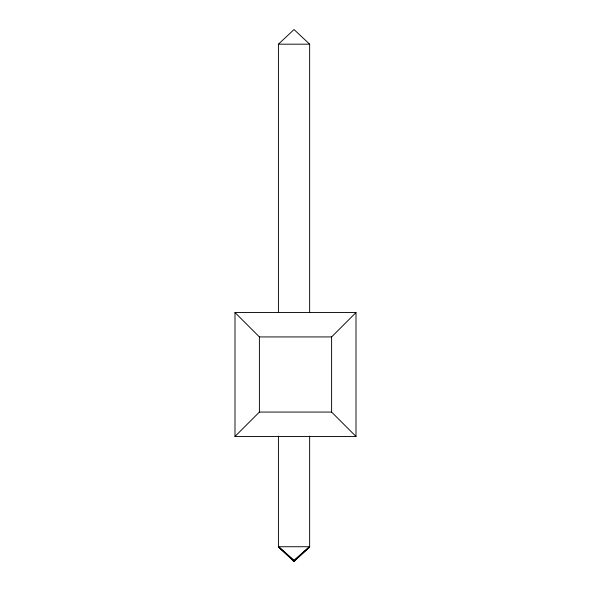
<?xml version="1.0" encoding="UTF-8"?>
<svg xmlns="http://www.w3.org/2000/svg" width="591" height="591" viewBox="0 0 591 591"><rect width="100%" height="100%" fill="white"/><g stroke="black" fill="none" stroke-linecap="round" stroke-linejoin="round"><path stroke-width="0.89" d="M356.004 436.461L331.603 412.067L331.603 336.929L356.004 312.536L234.996 312.536L234.996 436.461L356.004 436.461L356.004 312.536M234.996 436.461L259.397 412.067L259.397 336.929L234.996 312.536M278.42 312.521L278.42 44.185L294.037 29.55L309.647 44.185L309.647 312.521M278.42 44.185L309.647 44.185M259.397 336.929L331.603 336.929M259.397 412.067L331.603 412.067M309.647 436.077L309.647 546.734L294.037 561.45L278.42 546.734L278.42 436.077M309.647 546.734L294.037 561.369L278.42 546.734L309.647 546.734L294.037 561.191L278.42 546.734L294.037 560.142L309.647 546.734"/></g></svg>
